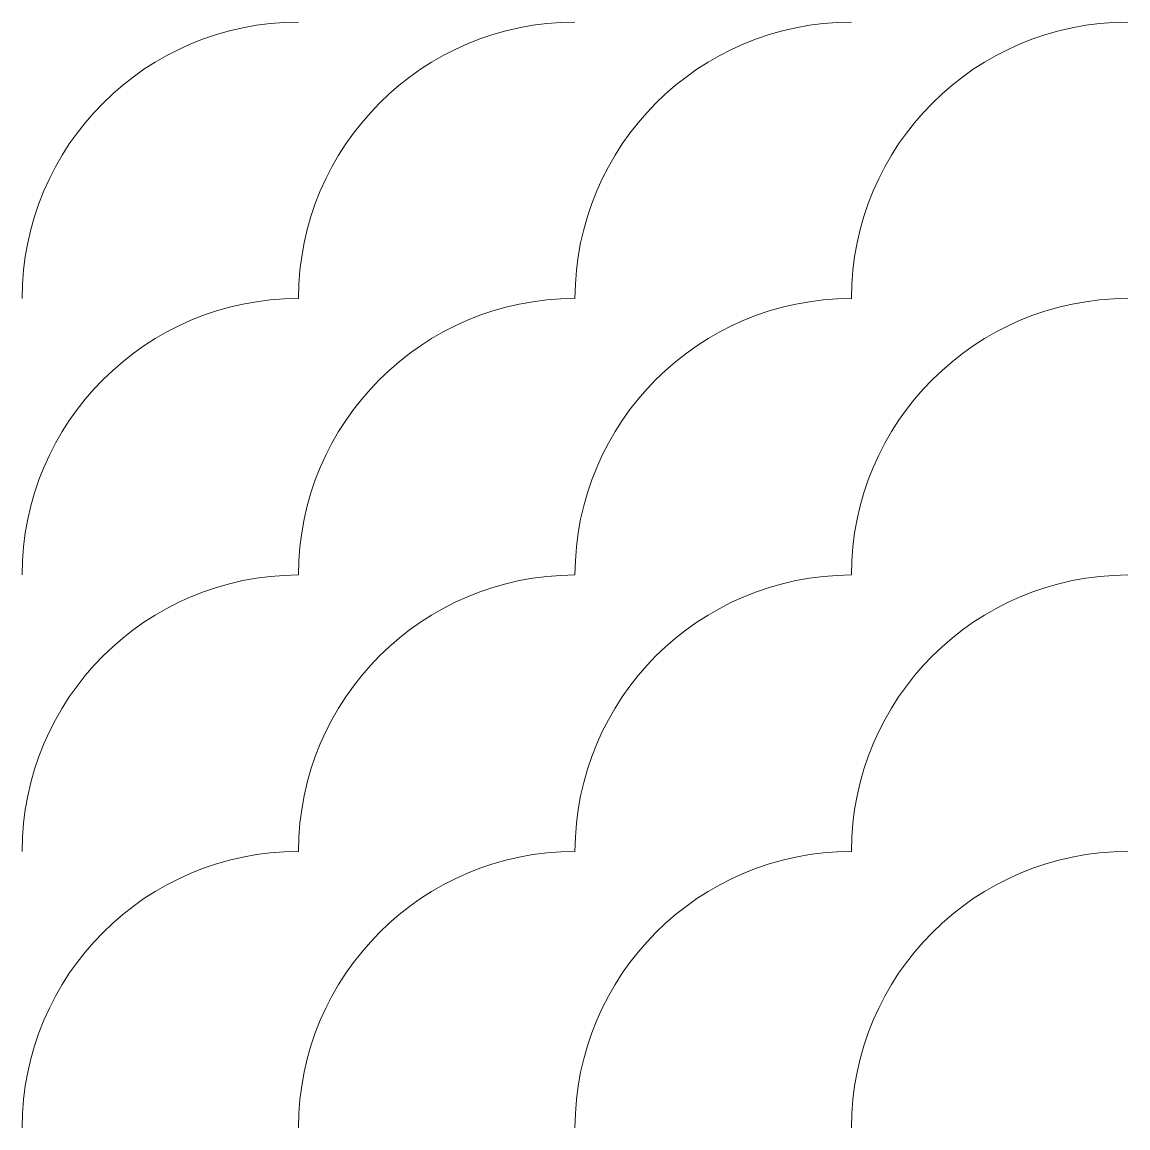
# Model space of a CAD drawing. Header units: millimetres. Extents: x 0 to 400, y 0 to 400.
import ezdxf

# ---------------------------------------------------------------- set-up
doc = ezdxf.new("R2010")
doc.units = ezdxf.units.MM
doc.layers.get('0').update_dxf_attribs({"linetype": 'CONTINUOUS', "lineweight": 0})

# ---------------------------------------------------------------- blocks, each defined once
blk = doc.blocks.new('k')
blk.add_arc((0, 0), 100, 90, 180)
blk = doc.blocks.new('k2')
for p in [(0, -100), (100, -100)]:
    blk.add_blockref('k', p)
blk = doc.blocks.new('k3')
for p in [(0, 100), (0, 0)]:
    blk.add_blockref('k2', p)
blk = doc.blocks.new('k4')
for p in [(-100, 300), (-100, 100)]:
    blk.add_blockref('k3', p)

msp = doc.modelspace()

# ---------------------------------------------------------------- block references
for p in [(200, 0), (400, 0)]:
    msp.add_blockref('k4', p)

doc.saveas('drawing.dxf')
